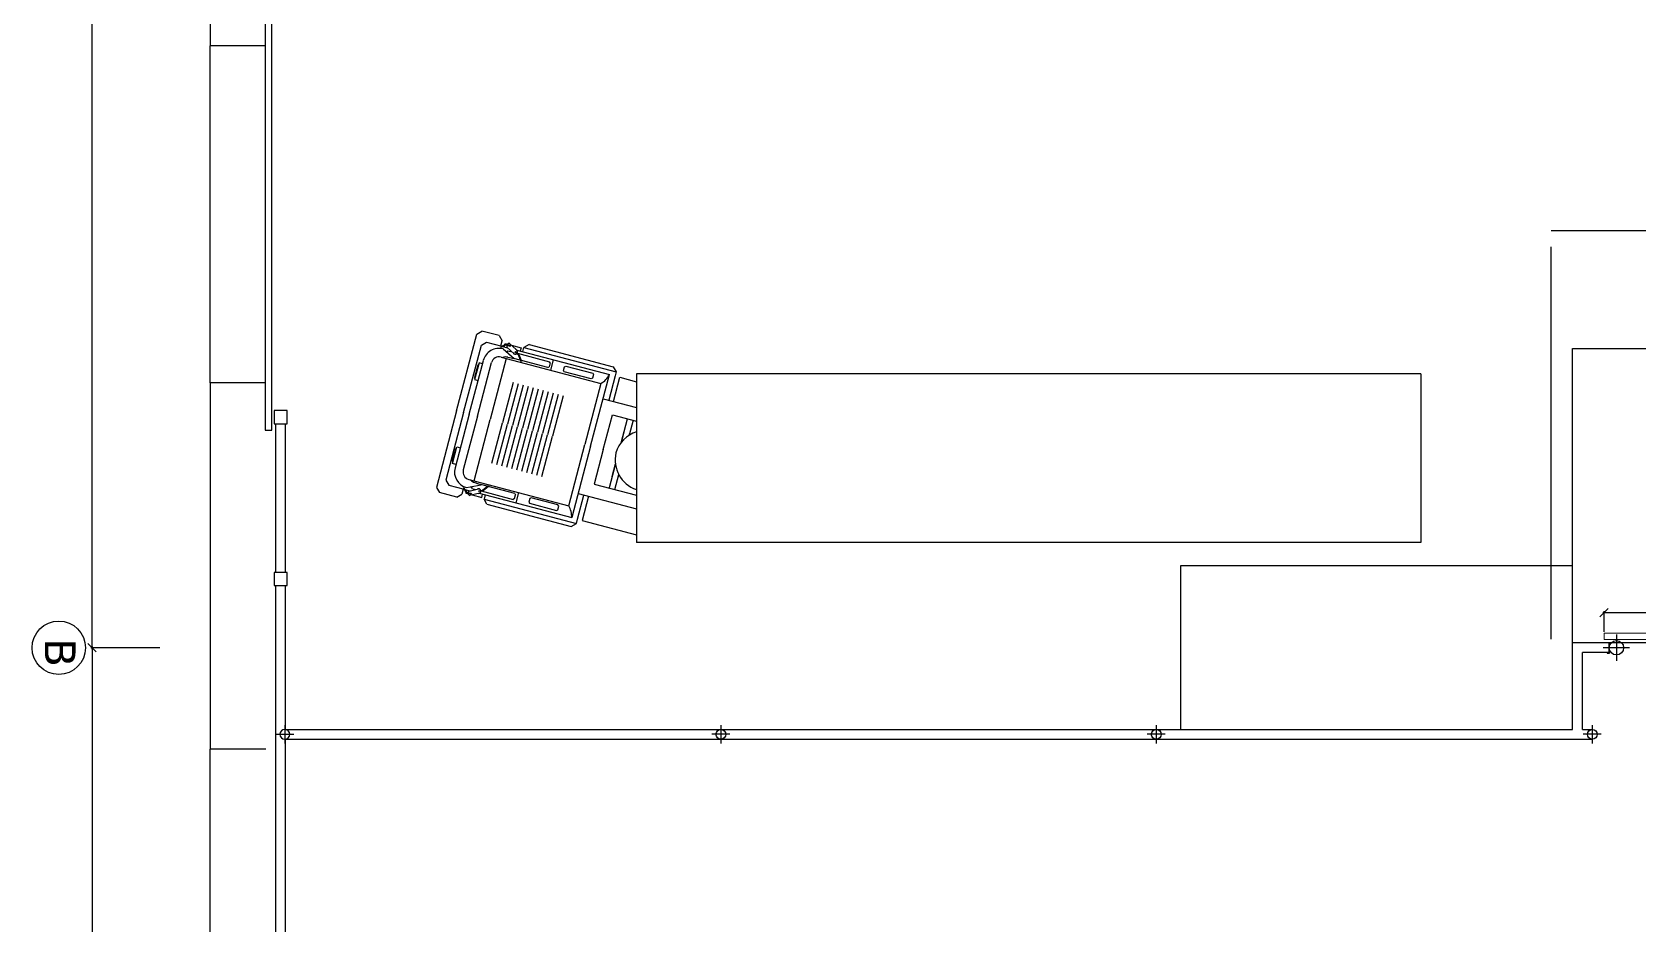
# Model space of a CAD drawing. Header units: metres. Extents: x 2 to 659295185, y -28 to 1124222152.
# Drawn here: x 654251.93 to 654276.5, y 1123366.17 to 1123379.8 of the extents above; entities that cross this region are included whole.
import ezdxf

# ---------------------------------------------------------------- set-up
doc = ezdxf.new("R2010")
doc.units = ezdxf.units.M
doc.header["$MEASUREMENT"] = 0
doc.linetypes.add('ACAD_ISO03W100', pattern=[30, 12, -18])
doc.layers.get('0').update_dxf_attribs({"linetype": 'CONTINUOUS'})
doc.layers.add('acera', color=32, linetype='CONTINUOUS', lineweight=20)
for name, color, linetype in [('Acotado', 7, 'CONTINUOUS'), ('CVL_CURV_G', 42, 'CONTINUOUS'), ('Estructura', 1, 'CONTINUOUS'), ('Gabetero', 8, 'CONTINUOUS'), ('PARED', 7, 'CONTINUOUS'), ('Textura', 8, 'CONTINUOUS'), ('Vista 1', 4, 'CONTINUOUS')]:
    doc.layers.add(name, color=color, linetype=linetype)
doc.styles.add('FORMAT', font='swissl.ttf')
doc.styles.get("Standard").update_dxf_attribs({"font": 'tahoma.ttf'})
doc.dimstyles.new('1-100', dxfattribs={"dimtxt": 0.22, "dimasz": 0.13, "dimexe": 0.02, "dimexo": 0.02, "dimgap": 0.022, "dimtad": 0, "dimzin": 1, "dimdsep": 46, "dimtxsty": 'FORMAT', "dimblk": 'ARCHTICK', "dimcen": 0.02, "dimdle": 0.02, "dimazin": 0, "dimtfac": 1, "dimtofl": 0, "dimtmove": 2, "dimatfit": 3, "dimldrblk": 'ARCHTICK', "dimfxl": 1, "dimtolj": 1, "dimtzin": 1, "dimarcsym": 0})

# ---------------------------------------------------------------- blocks, each defined once
blk = doc.blocks.new('eco 220x220')
at = {"color": 8}
for p, q in [((-0.202, 0), (0.202, 0)), ((0, 0.202), (0, -0.202))]:
    blk.add_line(p, q, dxfattribs=at)
blk.add_circle((0, 0), 0.11)
blk = doc.blocks.new('detalle metalico')
at = {"layer": 'Estructura'}
for points in [[(665221.743, 1123542.564), (665221.743, 1123542.598), (665221.709, 1123542.598), (665221.709, 1123542.604), (665221.749, 1123542.604), (665221.749, 1123542.564), (665221.743, 1123542.564)], [(665221.743, 1123542.482), (665221.743, 1123542.448), (665221.709, 1123542.448), (665221.709, 1123542.442), (665221.749, 1123542.442), (665221.749, 1123542.482), (665221.743, 1123542.482)]]:
    blk.add_lwpolyline(points, dxfattribs=at)
blk.add_lwpolyline([(665221.743, 1123542.448), (665221.737, 1123542.448), (665221.737, 1123542.598), (665221.743, 1123542.598)], close=True, dxfattribs=at)
blk = doc.blocks.new('_ArchTick')
at = {"color": 0, "linetype": 'ByBlock', "const_width": 0.15}
blk.add_lwpolyline([(-0.5, -0.5), (0.5, 0.5)], dxfattribs=at)
blk = doc.blocks.new('*D2358')
at = {"layer": 'Acotado', "color": 0, "lineweight": -2, "transparency": 16777216}
for p, q in [((667552.153, 1123503.59), (667555.529, 1123503.59)), ((667552.173, 1123503.297), (667552.173, 1123503.61)), ((667559.489, 1123503.59), (667556.113, 1123503.59)), ((667559.469, 1123503.297), (667559.469, 1123503.61))]:
    blk.add_line(p, q, dxfattribs=at)
at = {"layer": 'Acotado', "color": 0, "lineweight": -2, "transparency": 16777216, "xscale": 0.13, "yscale": 0.13, "zscale": 0.13, "rotation": 180}
blk.add_blockref('_ArchTick', (667552.173, 1123503.59), dxfattribs=at)
at = {"layer": 'Acotado', "color": 0, "lineweight": -2, "transparency": 16777216, "xscale": 0.13, "yscale": 0.13, "zscale": 0.13}
blk.add_blockref('_ArchTick', (667559.469, 1123503.59), dxfattribs=at)
at = {"layer": 'Acotado', "color": 0, "transparency": 16777216, "insert": (667555.821, 1123503.59), "char_height": 0.22, "attachment_point": 5, "style": 'FORMAT'}
blk.add_mtext('\\A1;7.30', dxfattribs=at)
blk = doc.blocks.new('*D2360')
at = {"layer": 'Acotado', "color": 0, "lineweight": -2, "transparency": 16777216}
for p, q in [((667530.082, 1123525.554), (667529.023, 1123525.554)), ((667529.043, 1123525.574), (667529.043, 1123513.777)), ((667529.043, 1123503.032), (667529.043, 1123513.022)), ((667530.082, 1123503.052), (667529.023, 1123503.052))]:
    blk.add_line(p, q, dxfattribs=at)
at = {"layer": 'Acotado', "color": 0, "lineweight": -2, "transparency": 16777216, "xscale": 0.13, "yscale": 0.13, "zscale": 0.13}
for p, rotation in [((667529.043, 1123525.554), 90), ((667529.043, 1123503.052), 270)]:
    blk.add_blockref('_ArchTick', p, dxfattribs=dict(at, rotation=rotation))
at = {"layer": 'Acotado', "color": 0, "transparency": 16777216, "insert": (667529.043, 1123513.399), "char_height": 0.22, "attachment_point": 5, "rotation": 90, "style": 'FORMAT'}
blk.add_mtext('\\A1;22.50', dxfattribs=at)
blk = doc.blocks.new('*D2361')
at = {"layer": 'Acotado', "color": 0, "lineweight": -2, "transparency": 16777216}
for p, q in [((667530.082, 1123503.052), (667529.023, 1123503.052)), ((667529.043, 1123503.072), (667529.043, 1123492.179)), ((667529.043, 1123480.53), (667529.043, 1123491.423)), ((667529.56, 1123480.55), (667529.023, 1123480.55))]:
    blk.add_line(p, q, dxfattribs=at)
at = {"layer": 'Acotado', "color": 0, "lineweight": -2, "transparency": 16777216, "xscale": 0.13, "yscale": 0.13, "zscale": 0.13}
for p, rotation in [((667529.043, 1123503.052), 90), ((667529.043, 1123480.55), 270)]:
    blk.add_blockref('_ArchTick', p, dxfattribs=dict(at, rotation=rotation))
at = {"layer": 'Acotado', "color": 0, "transparency": 16777216, "insert": (667529.043, 1123491.801), "char_height": 0.22, "attachment_point": 5, "rotation": 90, "style": 'FORMAT'}
blk.add_mtext('\\A1;22.50', dxfattribs=at)
blk = doc.blocks.new('A$C3CBB7903')
for p, q in [((-3.695, 14.119), (-1.205, 14.776)), ((-1.205, 14.776), (1.853, 3.171)), ((-3.695, 14.119), (-0.638, 2.515)), ((-0.638, 2.515), (1.853, 3.171)), ((1.154, 2.319), (1.154, 2.988)), ((1.355, 2.118), (1.355, 3.04)), ((1.739, 2.283), (1.739, 3.142)), ((-0.524, 2.283), (-0.524, 2.545)), ((-0.141, 2.118), (-0.141, 2.646)), ((0.06, 2.319), (0.06, 2.699)), ((0.06, 2.648), (0.297, 2.648)), ((0.44, 2.556), (0.06, 2.556)), ((0.243, 2.556), (0.44, 2.556)), ((0.297, 2.648), (0.261, 2.648)), ((0.775, 2.556), (1.154, 2.556)), ((0.972, 2.556), (0.775, 2.556)), ((0.918, 2.648), (0.953, 2.648)), ((1.154, 2.648), (0.918, 2.648)), ((-0.141, 2.283), (-0.524, 2.283)), ((0.607, 2.319), (0.06, 2.319)), ((0.607, 2.319), (1.154, 2.319)), ((1.355, 2.283), (1.739, 2.283)), ((-0.655, 2.146), (-0.591, 2.21)), ((-0.655, 0.812), (-0.655, 2.146)), ((-0.591, 0.749), (-0.591, 2.21)), ((-0.591, 2.21), (-0.527, 2.21)), ((-0.527, 2.21), (-0.143, 2.21)), ((0.607, 2.118), (-0.524, 2.118)), ((-0.524, 0.656), (-0.524, 2.118)), ((-0.36, 2.027), (0.607, 2.027)), ((-0.36, 0.447), (-0.36, 2.027)), ((0.607, 2.118), (1.739, 2.118)), ((1.575, 2.027), (0.607, 2.027)), ((1.741, 2.21), (1.358, 2.21)), ((1.575, 0.447), (1.575, 2.027)), ((1.739, 0.656), (1.739, 2.118)), ((1.806, 2.21), (1.741, 2.21)), ((1.869, 2.146), (1.806, 2.21)), ((1.806, 0.749), (1.806, 2.21)), ((1.869, 0.812), (1.869, 2.146)), ((-0.477, 1.866), (-0.461, 1.882)), ((-0.477, 1.439), (-0.477, 1.866)), ((-0.461, 1.882), (-0.406, 1.882)), ((-0.406, 1.882), (-0.39, 1.866)), ((-0.39, 1.866), (-0.39, 1.439)), ((1.621, 1.882), (1.605, 1.866)), ((1.605, 1.866), (1.605, 1.439)), ((1.676, 1.882), (1.621, 1.882)), ((1.691, 1.866), (1.676, 1.882)), ((1.691, 1.439), (1.691, 1.866)), ((-0.031, 1.516), (0.607, 1.516)), ((1.246, 1.516), (0.607, 1.516)), ((-0.36, 1.233), (-0.524, 1.233)), ((-0.461, 1.423), (-0.477, 1.439)), ((-0.406, 1.423), (-0.461, 1.423)), ((-0.39, 1.439), (-0.406, 1.423)), ((-0.031, 1.436), (0.607, 1.436)), ((-0.031, 1.357), (0.607, 1.357)), ((-0.031, 1.278), (0.607, 1.278)), ((1.246, 1.436), (0.607, 1.436)), ((1.246, 1.357), (0.607, 1.357)), ((1.246, 1.278), (0.607, 1.278)), ((1.575, 1.233), (1.739, 1.233)), ((1.605, 1.439), (1.621, 1.423)), ((1.621, 1.423), (1.676, 1.423)), ((1.676, 1.423), (1.691, 1.439)), ((-0.465, 1.198), (-0.481, 1.182)), ((-0.481, 0.675), (-0.481, 1.182)), ((-0.465, 1.198), (-0.406, 1.198)), ((-0.39, 1.182), (-0.406, 1.198)), ((-0.39, 1.182), (-0.39, 0.761)), ((-0.031, 1.199), (0.607, 1.199)), ((-0.031, 1.12), (0.607, 1.12)), ((-0.031, 1.04), (0.607, 1.04)), ((1.246, 1.199), (0.607, 1.199)), ((1.246, 1.12), (0.607, 1.12)), ((1.246, 1.04), (0.607, 1.04)), ((1.605, 1.182), (1.621, 1.198)), ((1.605, 1.182), (1.605, 0.761)), ((1.68, 1.198), (1.621, 1.198)), ((1.68, 1.198), (1.696, 1.182)), ((1.696, 0.675), (1.696, 1.182)), ((-0.655, 0.812), (-0.591, 0.749)), ((-0.527, 0.749), (-0.591, 0.749)), ((-0.468, 0.701), (-0.382, 0.767)), ((-0.464, 0.692), (-0.38, 0.751)), ((-0.39, 0.744), (-0.39, 0.643)), ((-0.379, 0.752), (-0.381, 0.767)), ((-0.031, 0.961), (0.607, 0.961)), ((-0.031, 0.882), (0.607, 0.882)), ((-0.031, 0.803), (0.607, 0.803)), ((1.246, 0.961), (0.607, 0.961)), ((1.246, 0.882), (0.607, 0.882)), ((1.246, 0.803), (0.607, 0.803)), ((1.594, 0.752), (1.596, 0.767)), ((1.679, 0.692), (1.595, 0.751)), ((1.683, 0.701), (1.597, 0.767)), ((1.605, 0.744), (1.605, 0.643)), ((1.741, 0.749), (1.806, 0.749)), ((1.869, 0.812), (1.806, 0.749)), ((-0.53, 0.64), (-0.593, 0.526)), ((-0.577, 0.709), (-0.524, 0.709)), ((-0.577, 0.555), (-0.577, 0.709)), ((-0.577, 0.456), (-0.577, 0.492)), ((-0.57, 0.521), (-0.561, 0.542)), ((-0.57, 0.52), (-0.564, 0.457)), ((-0.553, 0.536), (-0.561, 0.544)), ((-0.561, 0.518), (-0.553, 0.536)), ((-0.556, 0.5), (-0.561, 0.518)), ((-0.557, 0.463), (-0.557, 0.5)), ((-0.532, 0.496), (-0.459, 0.629)), ((-0.524, 0.427), (-0.524, 0.509)), ((-0.498, 0.64), (-0.468, 0.701)), ((-0.497, 0.64), (-0.491, 0.634)), ((-0.491, 0.633), (-0.464, 0.692)), ((-0.49, 0.447), (-0.39, 0.648)), ((-0.481, 0.525), (-0.481, 0.589)), ((-0.481, 0.525), (-0.467, 0.517)), ((-0.451, 0.525), (-0.467, 0.517)), ((-0.384, 0.547), (-0.39, 0.648)), ((-0.36, 0.53), (0.607, 0.53)), ((-0.031, 0.724), (0.607, 0.724)), ((1.246, 0.724), (0.607, 0.724)), ((1.575, 0.53), (0.607, 0.53)), ((1.599, 0.547), (1.605, 0.648)), ((1.705, 0.447), (1.605, 0.648)), ((1.666, 0.525), (1.682, 0.517)), ((1.746, 0.496), (1.674, 0.629)), ((1.706, 0.633), (1.679, 0.692)), ((1.696, 0.525), (1.682, 0.517)), ((1.712, 0.64), (1.683, 0.701)), ((1.696, 0.525), (1.696, 0.589)), ((1.712, 0.64), (1.705, 0.634)), ((1.792, 0.709), (1.739, 0.709)), ((1.739, 0.427), (1.739, 0.509)), ((1.745, 0.64), (1.808, 0.526)), ((1.768, 0.536), (1.775, 0.544)), ((1.775, 0.518), (1.768, 0.536)), ((1.771, 0.5), (1.775, 0.518)), ((1.771, 0.463), (1.771, 0.5)), ((1.785, 0.521), (1.775, 0.542)), ((1.785, 0.52), (1.778, 0.457)), ((1.792, 0.555), (1.792, 0.709)), ((1.792, 0.456), (1.792, 0.492)), ((-0.671, 0.338), (-0.607, 0.402)), ((-0.671, 0.338), (-0.671, 0.063)), ((-0.524, 0.402), (-0.607, 0.402)), ((-0.563, 0.456), (-0.577, 0.456)), ((-0.564, 0.457), (-0.507, 0.4)), ((-0.507, 0.407), (-0.557, 0.463)), ((-0.524, 0.456), (-0.55, 0.456)), ((-0.524, 0.173), (-0.524, 0.418)), ((-0.506, 0.4), (-0.506, 0.407)), ((0.607, 0.329), (-0.241, 0.329)), ((0.607, 0.329), (1.456, 0.329)), ((1.721, 0.4), (1.721, 0.407)), ((1.722, 0.407), (1.771, 0.463)), ((1.778, 0.457), (1.722, 0.4)), ((1.739, 0.456), (1.764, 0.456)), ((1.739, 0.173), (1.739, 0.418)), ((1.739, 0.402), (1.822, 0.402)), ((1.777, 0.456), (1.792, 0.456)), ((1.885, 0.338), (1.822, 0.402)), ((1.885, 0.338), (1.885, 0.063)), ((-0.607, 0), (-0.671, 0.063)), ((0.607, 0), (-0.607, 0)), ((-0.461, 0.11), (-0.524, 0.173)), ((0.607, 0.11), (-0.461, 0.11)), ((0.607, 0.199), (-0.241, 0.199)), ((-0.188, 0.199), (-0.188, 0.144)), ((-0.188, 0.144), (0.075, 0.144)), ((-0.161, 0.144), (-0.151, 0.134)), ((-0.151, 0.134), (0.047, 0.134)), ((0.047, 0.134), (0.057, 0.144)), ((0.075, 0.144), (0.075, 0.199)), ((0.607, 0.199), (1.456, 0.199)), ((0.607, 0.11), (1.676, 0.11)), ((0.607, 0), (1.822, 0)), ((1.139, 0.144), (1.139, 0.199)), ((1.402, 0.144), (1.139, 0.144)), ((1.168, 0.134), (1.157, 0.144)), ((1.365, 0.134), (1.168, 0.134)), ((1.376, 0.144), (1.365, 0.134)), ((1.402, 0.199), (1.402, 0.144)), ((1.676, 0.11), (1.739, 0.173)), ((1.822, 0), (1.885, 0.063))]:
    blk.add_line(p, q)
for centre, radius, start, end in [((0.59, 3.003), 0.484, 272.0943, 355.5579), ((0.625, 3.003), 0.484, 212.839, 267.9057), ((-0.594, 1.799), 0.327, 44.2287, 77.695), ((1.809, 1.799), 0.327, 102.305, 135.7713), ((-0.557, 0.522), 0.0365, 173.8171, 254.0025), ((-0.557, 0.522), 0.0365, 270.0651, 313.8576), ((-0.494, 0.636), 0.0361, 68.4256, 175.0388), ((-0.494, 0.636), 0.0361, 313.745, 58.3959), ((-0.265, 0.547), 0.119, 180, 217.2027), ((1.48, 0.547), 0.119, 322.7973, 0), ((1.709, 0.636), 0.0361, 121.6041, 226.255), ((1.709, 0.636), 0.0361, 4.9612, 111.5744), ((1.771, 0.522), 0.0365, 226.1424, 269.9349), ((1.771, 0.522), 0.0365, 285.9975, 6.1829), ((-0.241, 0.447), 0.249, 180, 270), ((-0.241, 0.447), 0.119, 180, 270), ((1.456, 0.447), 0.249, 270, 0), ((1.456, 0.447), 0.119, 270, 0)]:
    blk.add_arc(centre, radius, start, end)
blk = doc.blocks.new('A$C562C02F1')
for p, q in [((-35.671, 9.203), (-36.51, 9.203)), ((-35.671, 4.051), (-36.51, 4.051)), ((-35.66, -1.549), (-36.51, -1.549))]:
    blk.add_line(p, q)
at = {"layer": 'acera'}
blk.add_lwpolyline([(-7.894, 0.225), (-15.19, 0.225), (-15.19, 0.125), (-7.894, 0.125)], close=True, dxfattribs=at)
at = {"layer": 'Acotado'}
for p, q in [((-36.51, 14.903), (-36.51, 9.203)), ((-36.51, 4.051), (-36.51, -1.549))]:
    blk.add_line(p, q, dxfattribs=at)
at = {"layer": 'Acotado', "color": 1}
blk.add_circle((-38.828, 0), 0.408, dxfattribs=at)
at = {"layer": 'CVL_CURV_G', "color": 7}
blk.add_lwpolyline([(-15.67, 0.075), (-15.67, 4.575), (-4.67, 4.575), (-4.67, 14.577), (-0.075, 14.577), (-0.076, 0.075)], close=True, dxfattribs=at)
at = {"layer": 'Estructura'}
for points in [[(-35.335, 3.627), (-35.535, 3.627), (-35.535, 3.427), (-35.335, 3.427)], [(-35.335, 1.153), (-35.535, 1.153), (-35.535, 0.953), (-35.335, 0.953)]]:
    blk.add_lwpolyline(points, close=True, dxfattribs=at)
at = {"layer": 'Gabetero', "linetype": 'ACAD_ISO03W100', "ltscale": 0.5}
blk.add_lwpolyline([(-16, 0.131), (-16, 6.38), (-5, 6.38), (-5, 14.577)], dxfattribs=at)
at = {"layer": 'PARED'}
for p, q in [((-35.51, 1.153), (-35.51, 3.427)), ((-35.36, 1.153), (-35.36, 3.427)), ((-15.67, 1.251), (-21.67, 1.251)), ((-21.67, 1.251), (-21.67, -1.249)), ((-15.67, -1.249), (-15.67, 1.251)), ((-35.51, -21.249), (-35.51, 0.953)), ((-35.36, -1.249), (-35.36, 0.953)), ((-15.67, -1.249), (-15.67, 0.075)), ((-15.116, 0.075), (-15.67, 0.075)), ((-15.52, -1.249), (-15.52, -0.075)), ((-15.116, -0.075), (-15.52, -0.075)), ((-35.36, -1.249), (-15.67, -1.249)), ((-35.36, -21.099), (-35.36, -1.399)), ((-35.36, -1.399), (-15.37, -1.399)), ((-15.52, -1.249), (-15.37, -1.249))]:
    blk.add_line(p, q, dxfattribs=at)
at = {"layer": 'Vista 1'}
for p, q in [((-36.51, 4.051), (-36.51, 9.203)), ((-36.51, -23.249), (-36.51, -1.549))]:
    blk.add_line(p, q, dxfattribs=at)
blk.add_lwpolyline([(-35.671, 9.927), (-35.671, 3.327), (-35.571, 3.327), (-35.571, 9.927)], close=True, dxfattribs=at)
at = {"xscale": -1, "rotation": 180}
blk.add_blockref('detalle metalico', (-665236.853, 1123542.523), dxfattribs=at)
at = {"layer": 'Estructura', "rotation": 270}
blk.add_blockref('eco 220x220', (-15, 0), dxfattribs=at)
blk.add_blockref('eco 220x220', (-15, 0), dxfattribs=at)
at = {"layer": 'Estructura', "yscale": 0.6818181818181818, "zscale": 0.6818181818181818}
for p, xscale, rotation in [((-35.37, -1.324), -0.6818181818181818, 90), ((-28.7, -1.324), 0.6818181818181818, 270), ((-22.04, -1.324), 0.6818181818181818, 270), ((-15.37, -1.324), 0.6818181818181818, 270)]:
    blk.add_blockref('eco 220x220', p, dxfattribs=dict(at, xscale=xscale, rotation=rotation))
at = {"layer": 'Textura', "extrusion": (-4.01613e-29, 1.98595e-08, 1), "rotation": 255.2404454788687}
blk.add_blockref('A$C3CBB7903', (-32.587, 4.211, 0), dxfattribs=at)
at = {"layer": 'Acotado', "insert": (-38.572, 0.146), "char_height": 0.46828, "width": 1.67642, "attachment_point": 1, "rotation": 270}
blk.add_mtext('{\\fVerdana|b0|i0|c0|p34;B}', dxfattribs=at)
at = {"layer": 'Acotado'}
dim = blk.add_linear_dim(base=(-38.32, 0), p1=(-37.261, 22.502), p2=(-37.261, 0), angle=270, dimstyle='1-100', dxfattribs=at)
dim.commit()
dim.dimension.update_dxf_attribs({"geometry": '*D2360', "text_midpoint": (-38.32, 10.347), "dimtype": 128, "insert": (-667567.363, -1123503.052)})
dim = blk.add_linear_dim(base=(-15.19, 0.539), p1=(-7.894, 0.225), p2=(-15.19, 0.225), dimstyle='1-100', dxfattribs=at)
dim.commit()
dim.dimension.update_dxf_attribs({"geometry": '*D2358', "text_midpoint": (-11.542, 0.539), "insert": (-667567.363, -1123503.052)})
dim = blk.add_linear_dim(base=(-38.32, -22.502), p1=(-37.261, 0), p2=(-37.783, -22.502), angle=270, dimstyle='1-100', dxfattribs=at)
dim.commit()
dim.dimension.update_dxf_attribs({"geometry": '*D2361', "text_midpoint": (-38.32, -11.251), "insert": (-667567.363, -1123503.052)})

msp = doc.modelspace()

# ---------------------------------------------------------------- block references
at = {"color": 5}
msp.add_blockref('A$C562C02F1', (654291.1711, 1123370.3894), dxfattribs=at)

doc.saveas('drawing.dxf')
